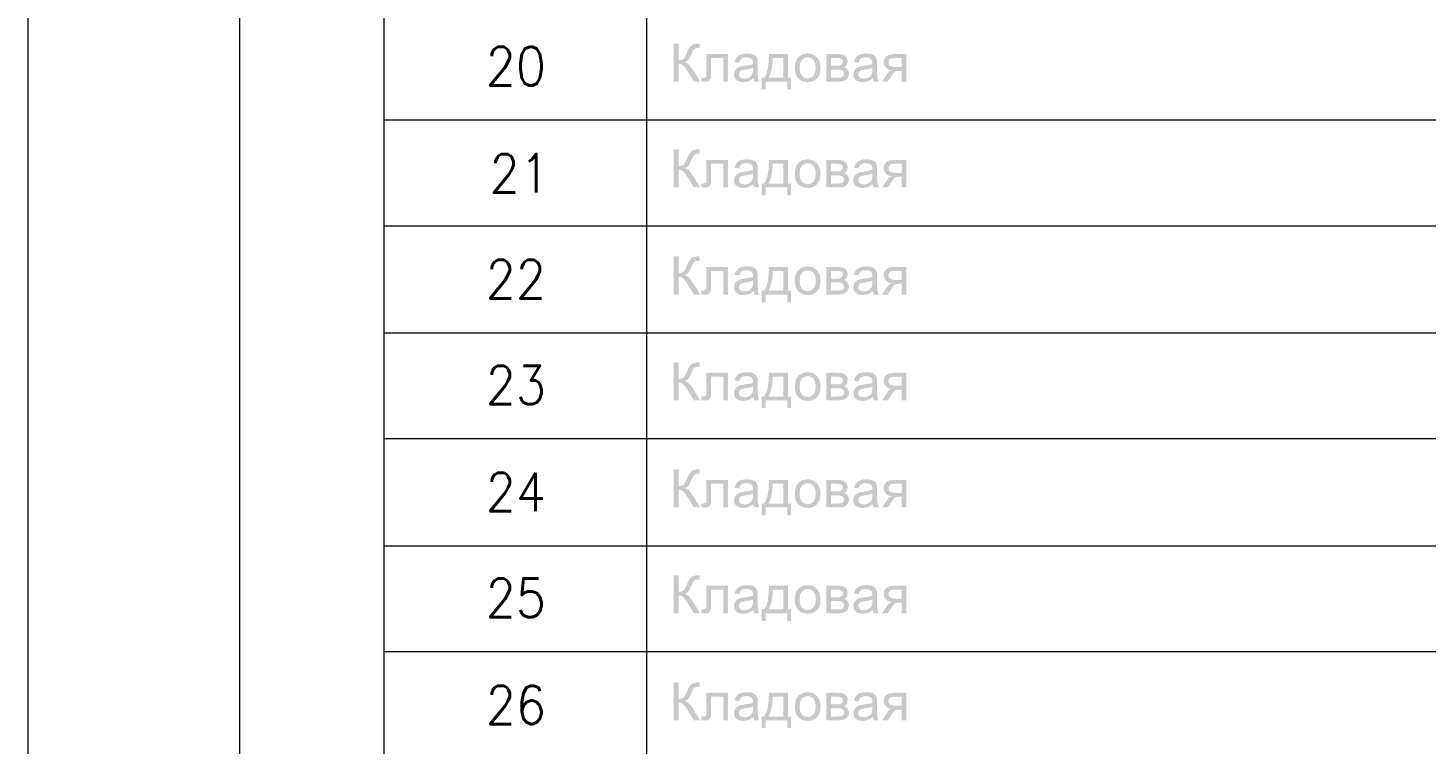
# Model space of a CAD drawing. Header units: millimetres. Extents: x 0 to 420, y 0 to 297.
# Drawn here: x 0.21 to 46.62, y 134.21 to 157.99 of the extents above; entities that cross this region are included whole.
import ezdxf

# ---------------------------------------------------------------- set-up
doc = ezdxf.new("R2010")
doc.units = ezdxf.units.MM
doc.styles.get("Standard").update_dxf_attribs({"font": 'STANDARD'})

msp = doc.modelspace()

# ---------------------------------------------------------------- hatches: boundary and pattern name
for points in [[(21.644241, 157.472834), (21.811259, 157.472834), (21.811259, 156.919965), (21.908687, 156.930851), (21.972214, 156.964062), (22.025131, 157.039303), (22.091277, 157.177382), (22.138819, 157.283216), (22.177266, 157.352669), (22.27428, 157.438658), (22.413186, 157.473385), (22.486636, 157.472971), (22.51461, 157.471731), (22.51461, 157.327313), (22.480986, 157.327864), (22.447362, 157.328966), (22.377564, 157.319113), (22.328851, 157.28983), (22.286338, 157.229059), (22.238451, 157.124466), (22.179265, 156.993828), (22.130413, 156.922721), (22.025682, 156.856024), (22.14695, 156.782781), (22.266563, 156.630577), (22.526737, 156.209999), (22.31948, 156.209999), (22.108364, 156.552855), (22.028094, 156.672745), (21.962292, 156.747985), (21.895251, 156.787673), (21.811259, 156.800902), (21.811259, 156.209999), (21.644241, 156.209999)], [(22.734991, 157.124466), (23.455429, 157.124466), (23.455429, 156.209999), (23.301089, 156.209999), (23.301089, 156.996584), (22.890433, 156.996584), (22.890433, 156.540729), (22.887677, 156.408437), (22.87996, 156.330716), (22.822634, 156.24197), (22.765996, 156.213444), (22.688688, 156.203936), (22.564114, 156.211102), (22.564114, 156.340086), (22.631913, 156.340086), (22.700264, 156.350008), (22.727825, 156.381427), (22.733061, 156.427316), (22.734991, 156.521987)], [(21.644241, 153.959167), (21.811259, 153.959167), (21.811259, 153.406298), (21.908687, 153.417185), (21.972214, 153.450395), (22.025131, 153.525636), (22.091277, 153.663716), (22.138819, 153.769549), (22.177266, 153.839002), (22.27428, 153.924992), (22.413186, 153.959718), (22.486636, 153.959305), (22.51461, 153.958064), (22.51461, 153.813646), (22.480986, 153.814197), (22.447362, 153.8153), (22.377564, 153.805447), (22.328851, 153.776163), (22.286338, 153.715392), (22.238451, 153.610799), (22.179265, 153.480161), (22.130413, 153.409054), (22.025682, 153.342357), (22.14695, 153.269114), (22.266563, 153.11691), (22.526737, 152.696333), (22.31948, 152.696333), (22.108364, 153.039189), (22.028094, 153.159078), (21.962292, 153.234319), (21.895251, 153.274006), (21.811259, 153.287236), (21.811259, 152.696333), (21.644241, 152.696333)], [(22.734991, 153.610799), (23.455429, 153.610799), (23.455429, 152.696333), (23.301089, 152.696333), (23.301089, 153.482917), (22.890433, 153.482917), (22.890433, 153.027062), (22.887677, 152.89477), (22.87996, 152.817049), (22.822634, 152.728303), (22.765996, 152.699778), (22.688688, 152.690269), (22.564114, 152.697435), (22.564114, 152.82642), (22.631913, 152.82642), (22.700264, 152.836341), (22.727825, 152.867761), (22.733061, 152.913649), (22.734991, 153.008321)], [(21.644241, 150.403167), (21.811259, 150.403167), (21.811259, 149.850298), (21.908687, 149.861185), (21.972214, 149.894395), (22.025131, 149.969636), (22.091277, 150.107716), (22.138819, 150.213549), (22.177266, 150.283002), (22.27428, 150.368992), (22.413186, 150.403718), (22.486636, 150.403305), (22.51461, 150.402065), (22.51461, 150.257646), (22.480986, 150.258197), (22.447362, 150.2593), (22.377564, 150.249447), (22.328851, 150.220163), (22.286338, 150.159392), (22.238451, 150.054799), (22.179265, 149.924161), (22.130413, 149.853054), (22.025682, 149.786357), (22.14695, 149.713114), (22.266563, 149.56091), (22.526737, 149.140333), (22.31948, 149.140333), (22.108364, 149.483189), (22.028094, 149.603078), (21.962292, 149.678319), (21.895251, 149.718006), (21.811259, 149.731236), (21.811259, 149.140333), (21.644241, 149.140333)], [(22.734991, 150.054799), (23.455429, 150.054799), (23.455429, 149.140333), (23.301089, 149.140333), (23.301089, 149.926917), (22.890433, 149.926917), (22.890433, 149.471062), (22.887677, 149.33877), (22.87996, 149.261049), (22.822634, 149.172303), (22.765996, 149.143778), (22.688688, 149.134269), (22.564114, 149.141435), (22.564114, 149.27042), (22.631913, 149.27042), (22.700264, 149.280341), (22.727825, 149.311761), (22.733061, 149.357649), (22.734991, 149.452321)], [(21.644241, 146.8895), (21.811259, 146.8895), (21.811259, 146.336631), (21.908687, 146.347518), (21.972214, 146.380729), (22.025131, 146.455969), (22.091277, 146.594049), (22.138819, 146.699882), (22.177266, 146.769335), (22.27428, 146.855325), (22.413186, 146.890052), (22.486636, 146.889638), (22.51461, 146.888398), (22.51461, 146.743979), (22.480986, 146.744531), (22.447362, 146.745633), (22.377564, 146.73578), (22.328851, 146.706497), (22.286338, 146.645725), (22.238451, 146.541132), (22.179265, 146.410494), (22.130413, 146.339387), (22.025682, 146.27269), (22.14695, 146.199448), (22.266563, 146.047243), (22.526737, 145.626666), (22.31948, 145.626666), (22.108364, 145.969522), (22.028094, 146.089411), (21.962292, 146.164652), (21.895251, 146.20434), (21.811259, 146.217569), (21.811259, 145.626666), (21.644241, 145.626666)], [(22.734991, 146.541132), (23.455429, 146.541132), (23.455429, 145.626666), (23.301089, 145.626666), (23.301089, 146.41325), (22.890433, 146.41325), (22.890433, 145.957395), (22.887677, 145.825104), (22.87996, 145.747382), (22.822634, 145.658637), (22.765996, 145.630111), (22.688688, 145.620603), (22.564114, 145.627769), (22.564114, 145.756753), (22.631913, 145.756753), (22.700264, 145.766675), (22.727825, 145.798094), (22.733061, 145.843983), (22.734991, 145.938654)], [(21.644241, 143.3335), (21.811259, 143.3335), (21.811259, 142.780631), (21.908687, 142.791518), (21.972214, 142.824729), (22.025131, 142.899969), (22.091277, 143.038049), (22.138819, 143.143882), (22.177266, 143.213335), (22.27428, 143.299325), (22.413186, 143.334052), (22.486636, 143.333638), (22.51461, 143.332398), (22.51461, 143.187979), (22.480986, 143.188531), (22.447362, 143.189633), (22.377564, 143.17978), (22.328851, 143.150497), (22.286338, 143.089725), (22.238451, 142.985132), (22.179265, 142.854494), (22.130413, 142.783387), (22.025682, 142.71669), (22.14695, 142.643448), (22.266563, 142.491243), (22.526737, 142.070666), (22.31948, 142.070666), (22.108364, 142.413522), (22.028094, 142.533411), (21.962292, 142.608652), (21.895251, 142.64834), (21.811259, 142.661569), (21.811259, 142.070666), (21.644241, 142.070666)], [(22.734991, 142.985132), (23.455429, 142.985132), (23.455429, 142.070666), (23.301089, 142.070666), (23.301089, 142.85725), (22.890433, 142.85725), (22.890433, 142.401395), (22.887677, 142.269104), (22.87996, 142.191382), (22.822634, 142.102637), (22.765996, 142.074111), (22.688688, 142.064603), (22.564114, 142.071769), (22.564114, 142.200753), (22.631913, 142.200753), (22.700264, 142.210675), (22.727825, 142.242094), (22.733061, 142.287983), (22.734991, 142.382654)], [(21.644241, 139.819834), (21.811259, 139.819834), (21.811259, 139.266965), (21.908687, 139.277851), (21.972214, 139.311062), (22.025131, 139.386303), (22.091277, 139.524382), (22.138819, 139.630216), (22.177266, 139.699669), (22.27428, 139.785658), (22.413186, 139.820385), (22.486636, 139.819971), (22.51461, 139.818731), (22.51461, 139.674313), (22.480986, 139.674864), (22.447362, 139.675966), (22.377564, 139.666113), (22.328851, 139.63683), (22.286338, 139.576059), (22.238451, 139.471466), (22.179265, 139.340828), (22.130413, 139.269721), (22.025682, 139.203024), (22.14695, 139.129781), (22.266563, 138.977577), (22.526737, 138.556999), (22.31948, 138.556999), (22.108364, 138.899855), (22.028094, 139.019745), (21.962292, 139.094986), (21.895251, 139.134673), (21.811259, 139.147902), (21.811259, 138.556999), (21.644241, 138.556999)], [(22.734991, 139.471466), (23.455429, 139.471466), (23.455429, 138.556999), (23.301089, 138.556999), (23.301089, 139.343584), (22.890433, 139.343584), (22.890433, 138.887729), (22.887677, 138.755437), (22.87996, 138.677716), (22.822634, 138.58897), (22.765996, 138.560445), (22.688688, 138.550936), (22.564114, 138.558102), (22.564114, 138.687086), (22.631913, 138.687086), (22.700264, 138.697008), (22.727825, 138.728427), (22.733061, 138.774316), (22.734991, 138.868987)], [(21.644241, 136.263834), (21.811259, 136.263834), (21.811259, 135.710965), (21.908687, 135.721851), (21.972214, 135.755062), (22.025131, 135.830303), (22.091277, 135.968382), (22.138819, 136.074216), (22.177266, 136.143669), (22.27428, 136.229658), (22.413186, 136.264385), (22.486636, 136.263971), (22.51461, 136.262731), (22.51461, 136.118313), (22.480986, 136.118864), (22.447362, 136.119966), (22.377564, 136.110114), (22.328851, 136.08083), (22.286338, 136.020059), (22.238451, 135.915466), (22.179265, 135.784828), (22.130413, 135.713721), (22.025682, 135.647024), (22.14695, 135.573781), (22.266563, 135.421577), (22.526737, 135.000999), (22.31948, 135.000999), (22.108364, 135.343855), (22.028094, 135.463745), (21.962292, 135.538986), (21.895251, 135.578673), (21.811259, 135.591902), (21.811259, 135.000999), (21.644241, 135.000999)], [(22.734991, 135.915466), (23.455429, 135.915466), (23.455429, 135.000999), (23.301089, 135.000999), (23.301089, 135.787584), (22.890433, 135.787584), (22.890433, 135.331729), (22.887677, 135.199437), (22.87996, 135.121716), (22.822634, 135.03297), (22.765996, 135.004445), (22.688688, 134.994936), (22.564114, 135.002102), (22.564114, 135.131086), (22.631913, 135.131086), (22.700264, 135.141008), (22.727825, 135.172427), (22.733061, 135.218316), (22.734991, 135.312987)]]:
    msp.add_hatch(color=251).paths.add_polyline_path(points, flags=0)
h = msp.add_hatch(color=251)
h.paths.add_polyline_path([(24.294273, 156.322999), (24.209661, 156.260229), (24.128357, 156.21937), (23.95748, 156.189053), (23.82388, 156.207381), (23.725419, 156.262916), (23.664923, 156.346839), (23.644941, 156.451432), (23.675258, 156.573801), (23.755184, 156.663098), (23.867081, 156.71381), (23.924201, 156.725386), (24.004885, 156.736961), (24.167356, 156.761421), (24.281044, 156.790429), (24.282146, 156.831219), (24.271053, 156.911559), (24.238049, 156.964613), (24.164117, 157.003818), (24.06166, 157.016979), (23.966162, 157.007194), (23.899603, 156.978393), (23.854472, 156.925477), (23.822984, 156.842795), (23.6714, 156.863741), (23.698685, 156.951797), (23.739199, 157.020837), (23.797008, 157.073685), (23.8759, 157.11289), (23.972639, 157.137212), (24.08426, 157.145412), (24.190093, 157.138453), (24.274429, 157.117851), (24.337681, 157.086432), (24.381916, 157.048398), (24.430423, 156.943116), (24.436142, 156.887374), (24.43814, 156.7998), (24.43814, 156.593094), (24.43876, 156.494797), (24.440621, 156.416498), (24.443721, 156.358147), (24.448062, 156.319691), (24.487198, 156.209999), (24.325141, 156.209999)], flags=0)
h.paths.add_polyline_path([(24.281044, 156.669162), (24.175624, 156.637053), (24.028036, 156.610733), (23.946456, 156.59585), (23.892988, 156.579314), (23.831803, 156.529153), (23.810306, 156.45529), (23.82195, 156.398584), (23.857159, 156.352213), (23.914623, 156.321207), (23.994412, 156.310872), (24.079023, 156.320518), (24.153713, 156.350008), (24.214071, 156.396241), (24.256239, 156.456944), (24.274843, 156.522263), (24.281044, 156.612387)], flags=0)
h = msp.add_hatch(color=251)
h.paths.add_polyline_path([(24.809445, 157.124466), (25.44665, 157.124466), (25.44665, 156.33733), (25.545869, 156.33733), (25.545869, 155.950928), (25.418538, 155.950928), (25.418538, 156.209999), (24.698099, 156.209999), (24.698099, 155.950928), (24.570769, 155.950928), (24.570769, 156.33733), (24.652349, 156.33733), (24.723559, 156.469622), (24.773478, 156.644908), (24.802107, 156.863189)], flags=0)
h.paths.add_polyline_path([(24.938429, 156.996584), (24.923331, 156.788233), (24.895366, 156.608873), (24.854481, 156.458554), (24.800625, 156.33733), (25.29231, 156.33733), (25.29231, 156.996584)], flags=0)
h = msp.add_hatch(color=251)
h.paths.add_polyline_path([(25.66703, 156.667508), (25.675832, 156.786252), (25.702308, 156.888614), (25.74656, 156.974544), (25.808693, 157.043988), (25.939262, 157.119918), (26.095876, 157.145412), (26.267373, 157.114406), (26.404556, 157.021388), (26.494129, 156.874145), (26.52417, 156.680186), (26.510941, 156.522263), (26.471253, 156.402374), (26.406072, 156.312663), (26.316913, 156.245277), (26.211149, 156.203109), (26.095876, 156.189053), (25.922312, 156.219715), (25.785542, 156.311974), (25.733538, 156.380394), (25.69652, 156.462456), (25.674386, 156.558161)], flags=0)
h.paths.add_polyline_path([(25.826331, 156.667508), (25.845417, 156.51365), (25.90295, 156.404027), (25.989284, 156.33857), (26.095876, 156.316935), (26.201778, 156.338846), (26.28825, 156.404578), (26.345576, 156.515373), (26.364869, 156.672469), (26.345507, 156.821366), (26.287699, 156.929335), (26.200882, 156.995068), (26.095876, 157.016979), (25.989284, 156.995137), (25.90295, 156.929887), (25.845417, 156.820608)], flags=0)
h = msp.add_hatch(color=251)
h.paths.add_polyline_path([(26.715779, 157.124466), (27.072966, 157.124466), (27.18755, 157.118816), (27.268648, 157.102417), (27.328317, 157.07148), (27.378891, 157.021939), (27.413617, 156.957516), (27.425193, 156.881931), (27.398183, 156.767278), (27.316603, 156.686249), (27.375446, 156.655312), (27.423539, 156.605772), (27.455785, 156.541142), (27.466534, 156.465763), (27.438766, 156.352351), (27.373378, 156.272838), (27.26975, 156.225709), (27.128088, 156.209999), (26.715779, 156.209999)], flags=0)
h.paths.add_polyline_path([(26.87067, 156.739717), (27.036035, 156.739717), (27.11913, 156.742198), (27.171634, 156.749639), (27.238331, 156.791531), (27.267545, 156.867048), (27.254729, 156.928233), (27.216282, 156.96792), (27.146829, 156.98928), (27.040996, 156.996584), (26.87067, 156.996584)], flags=0)
h.paths.add_polyline_path([(26.87067, 156.33733), (27.07462, 156.33733), (27.185483, 156.34484), (27.255418, 156.367647), (27.292694, 156.409402), (27.307233, 156.47348), (27.278569, 156.55506), (27.204707, 156.602465), (27.145038, 156.609906), (27.058083, 156.612387), (26.87067, 156.612387)], flags=0)
h = msp.add_hatch(color=251)
h.paths.add_polyline_path([(28.256907, 156.322999), (28.172295, 156.260229), (28.090991, 156.21937), (27.920114, 156.189053), (27.786513, 156.207381), (27.688053, 156.262916), (27.627557, 156.346839), (27.607575, 156.451432), (27.637892, 156.573801), (27.717818, 156.663098), (27.829715, 156.71381), (27.886835, 156.725386), (27.967519, 156.736961), (28.129989, 156.761421), (28.243678, 156.790429), (28.24478, 156.831219), (28.233687, 156.911559), (28.200683, 156.964613), (28.126751, 157.003818), (28.024294, 157.016979), (27.928796, 157.007194), (27.862237, 156.978393), (27.817106, 156.925477), (27.785618, 156.842795), (27.634034, 156.863741), (27.661319, 156.951797), (27.701833, 157.020837), (27.759642, 157.073685), (27.838534, 157.11289), (27.935273, 157.137212), (28.046894, 157.145412), (28.152727, 157.138453), (28.237063, 157.117851), (28.300315, 157.086432), (28.34455, 157.048398), (28.393057, 156.943116), (28.398776, 156.887374), (28.400774, 156.7998), (28.400774, 156.593094), (28.401394, 156.494797), (28.403254, 156.416498), (28.406355, 156.358147), (28.410696, 156.319691), (28.449832, 156.209999), (28.287775, 156.209999)], flags=0)
h.paths.add_polyline_path([(28.243678, 156.669162), (28.138258, 156.637053), (27.99067, 156.610733), (27.90909, 156.59585), (27.855622, 156.579314), (27.794437, 156.529153), (27.77294, 156.45529), (27.784584, 156.398584), (27.819793, 156.352213), (27.877257, 156.321207), (27.957046, 156.310872), (28.041657, 156.320518), (28.116347, 156.350008), (28.176705, 156.396241), (28.218873, 156.456944), (28.237476, 156.522263), (28.243678, 156.612387)], flags=0)
h = msp.add_hatch(color=251)
h.paths.add_polyline_path([(29.369596, 157.124466), (29.369596, 156.209999), (29.215807, 156.209999), (29.215807, 156.566636), (29.125959, 156.566636), (29.054508, 156.561261), (29.00414, 156.545138), (28.9546, 156.500765), (28.887283, 156.410091), (28.752235, 156.209999), (28.559861, 156.209999), (28.72743, 156.456393), (28.803498, 156.544449), (28.879566, 156.583723), (28.764224, 156.616521), (28.682782, 156.679084), (28.634688, 156.762593), (28.618841, 156.857677), (28.639649, 156.965302), (28.702626, 157.050603), (28.805152, 157.105931), (28.945712, 157.124466)], flags=0)
h.paths.add_polyline_path([(29.215807, 156.996584), (28.995321, 156.996584), (28.880944, 156.985559), (28.816176, 156.953038), (28.78641, 156.906391), (28.776489, 156.852716), (28.791096, 156.781196), (28.835469, 156.732), (28.91698, 156.703475), (29.044379, 156.693966), (29.215807, 156.693966)], flags=0)
h = msp.add_hatch(color=251)
h.paths.add_polyline_path([(24.294273, 152.809332), (24.209661, 152.746562), (24.128357, 152.705703), (23.95748, 152.675387), (23.82388, 152.693714), (23.725419, 152.749249), (23.664923, 152.833172), (23.644941, 152.937765), (23.675258, 153.060135), (23.755184, 153.149432), (23.867081, 153.200143), (23.924201, 153.211719), (24.004885, 153.223295), (24.167356, 153.247755), (24.281044, 153.276762), (24.282146, 153.317552), (24.271053, 153.397892), (24.238049, 153.450946), (24.164117, 153.490152), (24.06166, 153.503312), (23.966162, 153.493528), (23.899603, 153.464727), (23.854472, 153.41181), (23.822984, 153.329128), (23.6714, 153.350074), (23.698685, 153.438131), (23.739199, 153.50717), (23.797008, 153.560018), (23.8759, 153.599223), (23.972639, 153.623546), (24.08426, 153.631745), (24.190093, 153.624786), (24.274429, 153.604184), (24.337681, 153.572765), (24.381916, 153.534731), (24.430423, 153.429449), (24.436142, 153.373707), (24.43814, 153.286133), (24.43814, 153.079427), (24.43876, 152.98113), (24.440621, 152.902832), (24.443721, 152.84448), (24.448062, 152.806025), (24.487198, 152.696333), (24.325141, 152.696333)], flags=0)
h.paths.add_polyline_path([(24.281044, 153.155495), (24.175624, 153.123387), (24.028036, 153.097066), (23.946456, 153.082183), (23.892988, 153.065647), (23.831803, 153.015486), (23.810306, 152.941624), (23.82195, 152.884917), (23.857159, 152.838546), (23.914623, 152.80754), (23.994412, 152.797205), (24.079023, 152.806851), (24.153713, 152.836341), (24.214071, 152.882575), (24.256239, 152.943277), (24.274843, 153.008596), (24.281044, 153.09872)], flags=0)
h = msp.add_hatch(color=251)
h.paths.add_polyline_path([(25.66703, 153.153841), (25.675832, 153.272585), (25.702308, 153.374948), (25.74656, 153.460877), (25.808693, 153.530321), (25.939262, 153.606251), (26.095876, 153.631745), (26.267373, 153.600739), (26.404556, 153.507722), (26.494129, 153.360478), (26.52417, 153.166519), (26.510941, 153.008596), (26.471253, 152.888707), (26.406072, 152.798997), (26.316913, 152.731611), (26.211149, 152.689443), (26.095876, 152.675387), (25.922312, 152.706048), (25.785542, 152.798308), (25.733538, 152.866727), (25.69652, 152.948789), (25.674386, 153.044494)], flags=0)
h.paths.add_polyline_path([(25.826331, 153.153841), (25.845417, 152.999983), (25.90295, 152.890361), (25.989284, 152.824904), (26.095876, 152.803268), (26.201778, 152.825179), (26.28825, 152.890912), (26.345576, 153.001706), (26.364869, 153.158802), (26.345507, 153.307699), (26.287699, 153.415669), (26.200882, 153.481401), (26.095876, 153.503312), (25.989284, 153.48147), (25.90295, 153.41622), (25.845417, 153.306941)], flags=0)
h = msp.add_hatch(color=251)
h.paths.add_polyline_path([(28.256907, 152.809332), (28.172295, 152.746562), (28.090991, 152.705703), (27.920114, 152.675387), (27.786513, 152.693714), (27.688053, 152.749249), (27.627557, 152.833172), (27.607575, 152.937765), (27.637892, 153.060135), (27.717818, 153.149432), (27.829715, 153.200143), (27.886835, 153.211719), (27.967519, 153.223295), (28.129989, 153.247755), (28.243678, 153.276762), (28.24478, 153.317552), (28.233687, 153.397892), (28.200683, 153.450946), (28.126751, 153.490152), (28.024294, 153.503312), (27.928796, 153.493528), (27.862237, 153.464727), (27.817106, 153.41181), (27.785618, 153.329128), (27.634034, 153.350074), (27.661319, 153.438131), (27.701833, 153.50717), (27.759642, 153.560018), (27.838534, 153.599223), (27.935273, 153.623546), (28.046894, 153.631745), (28.152727, 153.624786), (28.237063, 153.604184), (28.300315, 153.572765), (28.34455, 153.534731), (28.393057, 153.429449), (28.398776, 153.373707), (28.400774, 153.286133), (28.400774, 153.079427), (28.401394, 152.98113), (28.403254, 152.902832), (28.406355, 152.84448), (28.410696, 152.806025), (28.449832, 152.696333), (28.287775, 152.696333)], flags=0)
h.paths.add_polyline_path([(28.243678, 153.155495), (28.138258, 153.123387), (27.99067, 153.097066), (27.90909, 153.082183), (27.855622, 153.065647), (27.794437, 153.015486), (27.77294, 152.941624), (27.784584, 152.884917), (27.819793, 152.838546), (27.877257, 152.80754), (27.957046, 152.797205), (28.041657, 152.806851), (28.116347, 152.836341), (28.176705, 152.882575), (28.218873, 152.943277), (28.237476, 153.008596), (28.243678, 153.09872)], flags=0)
h = msp.add_hatch(color=251)
h.paths.add_polyline_path([(24.809445, 153.610799), (25.44665, 153.610799), (25.44665, 152.823663), (25.545869, 152.823663), (25.545869, 152.437262), (25.418538, 152.437262), (25.418538, 152.696333), (24.698099, 152.696333), (24.698099, 152.437262), (24.570769, 152.437262), (24.570769, 152.823663), (24.652349, 152.823663), (24.723559, 152.955955), (24.773478, 153.131242), (24.802107, 153.349523)], flags=0)
h.paths.add_polyline_path([(24.938429, 153.482917), (24.923331, 153.274566), (24.895366, 153.095206), (24.854481, 152.944888), (24.800625, 152.823663), (25.29231, 152.823663), (25.29231, 153.482917)], flags=0)
h = msp.add_hatch(color=251)
h.paths.add_polyline_path([(26.715779, 153.610799), (27.072966, 153.610799), (27.18755, 153.605149), (27.268648, 153.58875), (27.328317, 153.557813), (27.378891, 153.508273), (27.413617, 153.44385), (27.425193, 153.368264), (27.398183, 153.253611), (27.316603, 153.172583), (27.375446, 153.141646), (27.423539, 153.092105), (27.455785, 153.027475), (27.466534, 152.952097), (27.438766, 152.838684), (27.373378, 152.759171), (27.26975, 152.712042), (27.128088, 152.696333), (26.715779, 152.696333)], flags=0)
h.paths.add_polyline_path([(26.87067, 153.226051), (27.036035, 153.226051), (27.11913, 153.228531), (27.171634, 153.235972), (27.238331, 153.277865), (27.267545, 153.353381), (27.254729, 153.414566), (27.216282, 153.454254), (27.146829, 153.475613), (27.040996, 153.482917), (26.87067, 153.482917)], flags=0)
h.paths.add_polyline_path([(26.87067, 152.823663), (27.07462, 152.823663), (27.185483, 152.831174), (27.255418, 152.85398), (27.292694, 152.895735), (27.307233, 152.959814), (27.278569, 153.041393), (27.204707, 153.088798), (27.145038, 153.096239), (27.058083, 153.09872), (26.87067, 153.09872)], flags=0)
h = msp.add_hatch(color=251)
h.paths.add_polyline_path([(29.369596, 153.610799), (29.369596, 152.696333), (29.215807, 152.696333), (29.215807, 153.052969), (29.125959, 153.052969), (29.054508, 153.047595), (29.00414, 153.031472), (28.9546, 152.987099), (28.887283, 152.896424), (28.752235, 152.696333), (28.559861, 152.696333), (28.72743, 152.942726), (28.803498, 153.030783), (28.879566, 153.070057), (28.764224, 153.102854), (28.682782, 153.165417), (28.634688, 153.248926), (28.618841, 153.344011), (28.639649, 153.451635), (28.702626, 153.536936), (28.805152, 153.592264), (28.945712, 153.610799)], flags=0)
h.paths.add_polyline_path([(29.215807, 153.482917), (28.995321, 153.482917), (28.880944, 153.471893), (28.816176, 153.439371), (28.78641, 153.392724), (28.776489, 153.33905), (28.791096, 153.26753), (28.835469, 153.218334), (28.91698, 153.189808), (29.044379, 153.1803), (29.215807, 153.1803)], flags=0)
h = msp.add_hatch(color=251)
h.paths.add_polyline_path([(24.294273, 149.253332), (24.209661, 149.190562), (24.128357, 149.149703), (23.95748, 149.119387), (23.82388, 149.137714), (23.725419, 149.193249), (23.664923, 149.277172), (23.644941, 149.381765), (23.675258, 149.504135), (23.755184, 149.593432), (23.867081, 149.644144), (23.924201, 149.655719), (24.004885, 149.667295), (24.167356, 149.691755), (24.281044, 149.720762), (24.282146, 149.761552), (24.271053, 149.841892), (24.238049, 149.894946), (24.164117, 149.934152), (24.06166, 149.947312), (23.966162, 149.937528), (23.899603, 149.908727), (23.854472, 149.85581), (23.822984, 149.773128), (23.6714, 149.794074), (23.698685, 149.882131), (23.739199, 149.95117), (23.797008, 150.004018), (23.8759, 150.043223), (23.972639, 150.067546), (24.08426, 150.075745), (24.190093, 150.068786), (24.274429, 150.048184), (24.337681, 150.016765), (24.381916, 149.978731), (24.430423, 149.873449), (24.436142, 149.817707), (24.43814, 149.730133), (24.43814, 149.523427), (24.43876, 149.42513), (24.440621, 149.346832), (24.443721, 149.28848), (24.448062, 149.250025), (24.487198, 149.140333), (24.325141, 149.140333)], flags=0)
h.paths.add_polyline_path([(24.281044, 149.599495), (24.175624, 149.567387), (24.028036, 149.541066), (23.946456, 149.526183), (23.892988, 149.509647), (23.831803, 149.459486), (23.810306, 149.385624), (23.82195, 149.328917), (23.857159, 149.282546), (23.914623, 149.25154), (23.994412, 149.241205), (24.079023, 149.250851), (24.153713, 149.280341), (24.214071, 149.326575), (24.256239, 149.387277), (24.274843, 149.452596), (24.281044, 149.54272)], flags=0)
h = msp.add_hatch(color=251)
h.paths.add_polyline_path([(24.809445, 150.054799), (25.44665, 150.054799), (25.44665, 149.267663), (25.545869, 149.267663), (25.545869, 148.881262), (25.418538, 148.881262), (25.418538, 149.140333), (24.698099, 149.140333), (24.698099, 148.881262), (24.570769, 148.881262), (24.570769, 149.267663), (24.652349, 149.267663), (24.723559, 149.399955), (24.773478, 149.575242), (24.802107, 149.793523)], flags=0)
h.paths.add_polyline_path([(24.938429, 149.926917), (24.923331, 149.718566), (24.895366, 149.539206), (24.854481, 149.388888), (24.800625, 149.267663), (25.29231, 149.267663), (25.29231, 149.926917)], flags=0)
h = msp.add_hatch(color=251)
h.paths.add_polyline_path([(25.66703, 149.597841), (25.675832, 149.716585), (25.702308, 149.818948), (25.74656, 149.904877), (25.808693, 149.974321), (25.939262, 150.050251), (26.095876, 150.075745), (26.267373, 150.044739), (26.404556, 149.951722), (26.494129, 149.804478), (26.52417, 149.610519), (26.510941, 149.452596), (26.471253, 149.332707), (26.406072, 149.242997), (26.316913, 149.175611), (26.211149, 149.133443), (26.095876, 149.119387), (25.922312, 149.150048), (25.785542, 149.242308), (25.733538, 149.310727), (25.69652, 149.392789), (25.674386, 149.488494)], flags=0)
h.paths.add_polyline_path([(25.826331, 149.597841), (25.845417, 149.443983), (25.90295, 149.334361), (25.989284, 149.268904), (26.095876, 149.247269), (26.201778, 149.269179), (26.28825, 149.334912), (26.345576, 149.445706), (26.364869, 149.602802), (26.345507, 149.751699), (26.287699, 149.859669), (26.200882, 149.925401), (26.095876, 149.947312), (25.989284, 149.92547), (25.90295, 149.86022), (25.845417, 149.750941)], flags=0)
h = msp.add_hatch(color=251)
h.paths.add_polyline_path([(26.715779, 150.054799), (27.072966, 150.054799), (27.18755, 150.049149), (27.268648, 150.03275), (27.328317, 150.001813), (27.378891, 149.952273), (27.413617, 149.88785), (27.425193, 149.812264), (27.398183, 149.697611), (27.316603, 149.616583), (27.375446, 149.585646), (27.423539, 149.536105), (27.455785, 149.471475), (27.466534, 149.396097), (27.438766, 149.282684), (27.373378, 149.203171), (27.26975, 149.156042), (27.128088, 149.140333), (26.715779, 149.140333)], flags=0)
h.paths.add_polyline_path([(26.87067, 149.670051), (27.036035, 149.670051), (27.11913, 149.672531), (27.171634, 149.679972), (27.238331, 149.721865), (27.267545, 149.797381), (27.254729, 149.858566), (27.216282, 149.898254), (27.146829, 149.919613), (27.040996, 149.926917), (26.87067, 149.926917)], flags=0)
h.paths.add_polyline_path([(26.87067, 149.267663), (27.07462, 149.267663), (27.185483, 149.275174), (27.255418, 149.29798), (27.292694, 149.339735), (27.307233, 149.403814), (27.278569, 149.485394), (27.204707, 149.532798), (27.145038, 149.540239), (27.058083, 149.54272), (26.87067, 149.54272)], flags=0)
h = msp.add_hatch(color=251)
h.paths.add_polyline_path([(28.256907, 149.253332), (28.172295, 149.190562), (28.090991, 149.149703), (27.920114, 149.119387), (27.786513, 149.137714), (27.688053, 149.193249), (27.627557, 149.277172), (27.607575, 149.381765), (27.637892, 149.504135), (27.717818, 149.593432), (27.829715, 149.644144), (27.886835, 149.655719), (27.967519, 149.667295), (28.129989, 149.691755), (28.243678, 149.720762), (28.24478, 149.761552), (28.233687, 149.841892), (28.200683, 149.894946), (28.126751, 149.934152), (28.024294, 149.947312), (27.928796, 149.937528), (27.862237, 149.908727), (27.817106, 149.85581), (27.785618, 149.773128), (27.634034, 149.794074), (27.661319, 149.882131), (27.701833, 149.95117), (27.759642, 150.004018), (27.838534, 150.043223), (27.935273, 150.067546), (28.046894, 150.075745), (28.152727, 150.068786), (28.237063, 150.048184), (28.300315, 150.016765), (28.34455, 149.978731), (28.393057, 149.873449), (28.398776, 149.817707), (28.400774, 149.730133), (28.400774, 149.523427), (28.401394, 149.42513), (28.403254, 149.346832), (28.406355, 149.28848), (28.410696, 149.250025), (28.449832, 149.140333), (28.287775, 149.140333)], flags=0)
h.paths.add_polyline_path([(28.243678, 149.599495), (28.138258, 149.567387), (27.99067, 149.541066), (27.90909, 149.526183), (27.855622, 149.509647), (27.794437, 149.459486), (27.77294, 149.385624), (27.784584, 149.328917), (27.819793, 149.282546), (27.877257, 149.25154), (27.957046, 149.241205), (28.041657, 149.250851), (28.116347, 149.280341), (28.176705, 149.326575), (28.218873, 149.387277), (28.237476, 149.452596), (28.243678, 149.54272)], flags=0)
h = msp.add_hatch(color=251)
h.paths.add_polyline_path([(29.369596, 150.054799), (29.369596, 149.140333), (29.215807, 149.140333), (29.215807, 149.496969), (29.125959, 149.496969), (29.054508, 149.491595), (29.00414, 149.475472), (28.9546, 149.431099), (28.887283, 149.340424), (28.752235, 149.140333), (28.559861, 149.140333), (28.72743, 149.386726), (28.803498, 149.474783), (28.879566, 149.514057), (28.764224, 149.546854), (28.682782, 149.609417), (28.634688, 149.692926), (28.618841, 149.788011), (28.639649, 149.895635), (28.702626, 149.980936), (28.805152, 150.036264), (28.945712, 150.054799)], flags=0)
h.paths.add_polyline_path([(29.215807, 149.926917), (28.995321, 149.926917), (28.880944, 149.915893), (28.816176, 149.883371), (28.78641, 149.836724), (28.776489, 149.78305), (28.791096, 149.71153), (28.835469, 149.662334), (28.91698, 149.633808), (29.044379, 149.6243), (29.215807, 149.6243)], flags=0)
h = msp.add_hatch(color=251)
h.paths.add_polyline_path([(24.294273, 145.739665), (24.209661, 145.676896), (24.128357, 145.636037), (23.95748, 145.60572), (23.82388, 145.624048), (23.725419, 145.679583), (23.664923, 145.763505), (23.644941, 145.868098), (23.675258, 145.990468), (23.755184, 146.079765), (23.867081, 146.130477), (23.924201, 146.142052), (24.004885, 146.153628), (24.167356, 146.178088), (24.281044, 146.207096), (24.282146, 146.247886), (24.271053, 146.328225), (24.238049, 146.38128), (24.164117, 146.420485), (24.06166, 146.433645), (23.966162, 146.423861), (23.899603, 146.39506), (23.854472, 146.342144), (23.822984, 146.259461), (23.6714, 146.280407), (23.698685, 146.368464), (23.739199, 146.437504), (23.797008, 146.490352), (23.8759, 146.529557), (23.972639, 146.553879), (24.08426, 146.562078), (24.190093, 146.555119), (24.274429, 146.534518), (24.337681, 146.503098), (24.381916, 146.465065), (24.430423, 146.359782), (24.436142, 146.304041), (24.43814, 146.216466), (24.43814, 146.009761), (24.43876, 145.911464), (24.440621, 145.833165), (24.443721, 145.774814), (24.448062, 145.736358), (24.487198, 145.626666), (24.325141, 145.626666)], flags=0)
h.paths.add_polyline_path([(24.281044, 146.085828), (24.175624, 146.05372), (24.028036, 146.0274), (23.946456, 146.012517), (23.892988, 145.99598), (23.831803, 145.94582), (23.810306, 145.871957), (23.82195, 145.815251), (23.857159, 145.76888), (23.914623, 145.737874), (23.994412, 145.727538), (24.079023, 145.737185), (24.153713, 145.766675), (24.214071, 145.812908), (24.256239, 145.873611), (24.274843, 145.93893), (24.281044, 146.029053)], flags=0)
h = msp.add_hatch(color=251)
h.paths.add_polyline_path([(24.809445, 146.541132), (25.44665, 146.541132), (25.44665, 145.753997), (25.545869, 145.753997), (25.545869, 145.367595), (25.418538, 145.367595), (25.418538, 145.626666), (24.698099, 145.626666), (24.698099, 145.367595), (24.570769, 145.367595), (24.570769, 145.753997), (24.652349, 145.753997), (24.723559, 145.886288), (24.773478, 146.061575), (24.802107, 146.279856)], flags=0)
h.paths.add_polyline_path([(24.938429, 146.41325), (24.923331, 146.2049), (24.895366, 146.025539), (24.854481, 145.875221), (24.800625, 145.753997), (25.29231, 145.753997), (25.29231, 146.41325)], flags=0)
h = msp.add_hatch(color=251)
h.paths.add_polyline_path([(25.66703, 146.084175), (25.675832, 146.202919), (25.702308, 146.305281), (25.74656, 146.39121), (25.808693, 146.460655), (25.939262, 146.536585), (26.095876, 146.562078), (26.267373, 146.531073), (26.404556, 146.438055), (26.494129, 146.290812), (26.52417, 146.096853), (26.510941, 145.93893), (26.471253, 145.81904), (26.406072, 145.72933), (26.316913, 145.661944), (26.211149, 145.619776), (26.095876, 145.60572), (25.922312, 145.636381), (25.785542, 145.728641), (25.733538, 145.797061), (25.69652, 145.879123), (25.674386, 145.974827)], flags=0)
h.paths.add_polyline_path([(25.826331, 146.084175), (25.845417, 145.930317), (25.90295, 145.820694), (25.989284, 145.755237), (26.095876, 145.733602), (26.201778, 145.755513), (26.28825, 145.821245), (26.345576, 145.932039), (26.364869, 146.089136), (26.345507, 146.238033), (26.287699, 146.346002), (26.200882, 146.411734), (26.095876, 146.433645), (25.989284, 146.411803), (25.90295, 146.346553), (25.845417, 146.237275)], flags=0)
h = msp.add_hatch(color=251)
h.paths.add_polyline_path([(26.715779, 146.541132), (27.072966, 146.541132), (27.18755, 146.535482), (27.268648, 146.519084), (27.328317, 146.488147), (27.378891, 146.438606), (27.413617, 146.374183), (27.425193, 146.298598), (27.398183, 146.183945), (27.316603, 146.102916), (27.375446, 146.071979), (27.423539, 146.022439), (27.455785, 145.957809), (27.466534, 145.88243), (27.438766, 145.769017), (27.373378, 145.689505), (27.26975, 145.642376), (27.128088, 145.626666), (26.715779, 145.626666)], flags=0)
h.paths.add_polyline_path([(26.87067, 146.156384), (27.036035, 146.156384), (27.11913, 146.158864), (27.171634, 146.166306), (27.238331, 146.208198), (27.267545, 146.283715), (27.254729, 146.3449), (27.216282, 146.384587), (27.146829, 146.405947), (27.040996, 146.41325), (26.87067, 146.41325)], flags=0)
h.paths.add_polyline_path([(26.87067, 145.753997), (27.07462, 145.753997), (27.185483, 145.761507), (27.255418, 145.784314), (27.292694, 145.826068), (27.307233, 145.890147), (27.278569, 145.971727), (27.204707, 146.019131), (27.145038, 146.026573), (27.058083, 146.029053), (26.87067, 146.029053)], flags=0)
h = msp.add_hatch(color=251)
h.paths.add_polyline_path([(28.256907, 145.739665), (28.172295, 145.676896), (28.090991, 145.636037), (27.920114, 145.60572), (27.786513, 145.624048), (27.688053, 145.679583), (27.627557, 145.763505), (27.607575, 145.868098), (27.637892, 145.990468), (27.717818, 146.079765), (27.829715, 146.130477), (27.886835, 146.142052), (27.967519, 146.153628), (28.129989, 146.178088), (28.243678, 146.207096), (28.24478, 146.247886), (28.233687, 146.328225), (28.200683, 146.38128), (28.126751, 146.420485), (28.024294, 146.433645), (27.928796, 146.423861), (27.862237, 146.39506), (27.817106, 146.342144), (27.785618, 146.259461), (27.634034, 146.280407), (27.661319, 146.368464), (27.701833, 146.437504), (27.759642, 146.490352), (27.838534, 146.529557), (27.935273, 146.553879), (28.046894, 146.562078), (28.152727, 146.555119), (28.237063, 146.534518), (28.300315, 146.503098), (28.34455, 146.465065), (28.393057, 146.359782), (28.398776, 146.304041), (28.400774, 146.216466), (28.400774, 146.009761), (28.401394, 145.911464), (28.403254, 145.833165), (28.406355, 145.774814), (28.410696, 145.736358), (28.449832, 145.626666), (28.287775, 145.626666)], flags=0)
h.paths.add_polyline_path([(28.243678, 146.085828), (28.138258, 146.05372), (27.99067, 146.0274), (27.90909, 146.012517), (27.855622, 145.99598), (27.794437, 145.94582), (27.77294, 145.871957), (27.784584, 145.815251), (27.819793, 145.76888), (27.877257, 145.737874), (27.957046, 145.727538), (28.041657, 145.737185), (28.116347, 145.766675), (28.176705, 145.812908), (28.218873, 145.873611), (28.237476, 145.93893), (28.243678, 146.029053)], flags=0)
h = msp.add_hatch(color=251)
h.paths.add_polyline_path([(29.369596, 146.541132), (29.369596, 145.626666), (29.215807, 145.626666), (29.215807, 145.983302), (29.125959, 145.983302), (29.054508, 145.977928), (29.00414, 145.961805), (28.9546, 145.917432), (28.887283, 145.826757), (28.752235, 145.626666), (28.559861, 145.626666), (28.72743, 145.873059), (28.803498, 145.961116), (28.879566, 146.00039), (28.764224, 146.033187), (28.682782, 146.09575), (28.634688, 146.179259), (28.618841, 146.274344), (28.639649, 146.381969), (28.702626, 146.467269), (28.805152, 146.522598), (28.945712, 146.541132)], flags=0)
h.paths.add_polyline_path([(29.215807, 146.41325), (28.995321, 146.41325), (28.880944, 146.402226), (28.816176, 146.369704), (28.78641, 146.323058), (28.776489, 146.269383), (28.791096, 146.197863), (28.835469, 146.148667), (28.91698, 146.120142), (29.044379, 146.110633), (29.215807, 146.110633)], flags=0)
h = msp.add_hatch(color=251)
h.paths.add_polyline_path([(24.294273, 142.183665), (24.209661, 142.120896), (24.128357, 142.080037), (23.95748, 142.04972), (23.82388, 142.068048), (23.725419, 142.123583), (23.664923, 142.207505), (23.644941, 142.312098), (23.675258, 142.434468), (23.755184, 142.523765), (23.867081, 142.574477), (23.924201, 142.586052), (24.004885, 142.597628), (24.167356, 142.622088), (24.281044, 142.651096), (24.282146, 142.691886), (24.271053, 142.772225), (24.238049, 142.82528), (24.164117, 142.864485), (24.06166, 142.877645), (23.966162, 142.867861), (23.899603, 142.83906), (23.854472, 142.786144), (23.822984, 142.703461), (23.6714, 142.724407), (23.698685, 142.812464), (23.739199, 142.881504), (23.797008, 142.934352), (23.8759, 142.973557), (23.972639, 142.997879), (24.08426, 143.006078), (24.190093, 142.999119), (24.274429, 142.978518), (24.337681, 142.947098), (24.381916, 142.909065), (24.430423, 142.803782), (24.436142, 142.748041), (24.43814, 142.660466), (24.43814, 142.453761), (24.43876, 142.355464), (24.440621, 142.277165), (24.443721, 142.218814), (24.448062, 142.180358), (24.487198, 142.070666), (24.325141, 142.070666)], flags=0)
h.paths.add_polyline_path([(24.281044, 142.529828), (24.175624, 142.49772), (24.028036, 142.4714), (23.946456, 142.456517), (23.892988, 142.43998), (23.831803, 142.38982), (23.810306, 142.315957), (23.82195, 142.259251), (23.857159, 142.21288), (23.914623, 142.181874), (23.994412, 142.171538), (24.079023, 142.181185), (24.153713, 142.210675), (24.214071, 142.256908), (24.256239, 142.317611), (24.274843, 142.38293), (24.281044, 142.473053)], flags=0)
h = msp.add_hatch(color=251)
h.paths.add_polyline_path([(24.809445, 142.985132), (25.44665, 142.985132), (25.44665, 142.197997), (25.545869, 142.197997), (25.545869, 141.811595), (25.418538, 141.811595), (25.418538, 142.070666), (24.698099, 142.070666), (24.698099, 141.811595), (24.570769, 141.811595), (24.570769, 142.197997), (24.652349, 142.197997), (24.723559, 142.330288), (24.773478, 142.505575), (24.802107, 142.723856)], flags=0)
h.paths.add_polyline_path([(24.938429, 142.85725), (24.923331, 142.6489), (24.895366, 142.469539), (24.854481, 142.319221), (24.800625, 142.197997), (25.29231, 142.197997), (25.29231, 142.85725)], flags=0)
h = msp.add_hatch(color=251)
h.paths.add_polyline_path([(25.66703, 142.528175), (25.675832, 142.646919), (25.702308, 142.749281), (25.74656, 142.83521), (25.808693, 142.904655), (25.939262, 142.980585), (26.095876, 143.006078), (26.267373, 142.975073), (26.404556, 142.882055), (26.494129, 142.734812), (26.52417, 142.540853), (26.510941, 142.38293), (26.471253, 142.26304), (26.406072, 142.17333), (26.316913, 142.105944), (26.211149, 142.063776), (26.095876, 142.04972), (25.922312, 142.080381), (25.785542, 142.172641), (25.733538, 142.241061), (25.69652, 142.323123), (25.674386, 142.418827)], flags=0)
h.paths.add_polyline_path([(25.826331, 142.528175), (25.845417, 142.374317), (25.90295, 142.264694), (25.989284, 142.199237), (26.095876, 142.177602), (26.201778, 142.199513), (26.28825, 142.265245), (26.345576, 142.376039), (26.364869, 142.533136), (26.345507, 142.682033), (26.287699, 142.790002), (26.200882, 142.855734), (26.095876, 142.877645), (25.989284, 142.855803), (25.90295, 142.790553), (25.845417, 142.681275)], flags=0)
h = msp.add_hatch(color=251)
h.paths.add_polyline_path([(26.715779, 142.985132), (27.072966, 142.985132), (27.18755, 142.979482), (27.268648, 142.963084), (27.328317, 142.932147), (27.378891, 142.882606), (27.413617, 142.818183), (27.425193, 142.742598), (27.398183, 142.627945), (27.316603, 142.546916), (27.375446, 142.515979), (27.423539, 142.466439), (27.455785, 142.401809), (27.466534, 142.32643), (27.438766, 142.213017), (27.373378, 142.133505), (27.26975, 142.086376), (27.128088, 142.070666), (26.715779, 142.070666)], flags=0)
h.paths.add_polyline_path([(26.87067, 142.600384), (27.036035, 142.600384), (27.11913, 142.602864), (27.171634, 142.610306), (27.238331, 142.652198), (27.267545, 142.727715), (27.254729, 142.7889), (27.216282, 142.828587), (27.146829, 142.849947), (27.040996, 142.85725), (26.87067, 142.85725)], flags=0)
h.paths.add_polyline_path([(26.87067, 142.197997), (27.07462, 142.197997), (27.185483, 142.205507), (27.255418, 142.228314), (27.292694, 142.270068), (27.307233, 142.334147), (27.278569, 142.415727), (27.204707, 142.463131), (27.145038, 142.470573), (27.058083, 142.473053), (26.87067, 142.473053)], flags=0)
h = msp.add_hatch(color=251)
h.paths.add_polyline_path([(28.256907, 142.183665), (28.172295, 142.120896), (28.090991, 142.080037), (27.920114, 142.04972), (27.786513, 142.068048), (27.688053, 142.123583), (27.627557, 142.207505), (27.607575, 142.312098), (27.637892, 142.434468), (27.717818, 142.523765), (27.829715, 142.574477), (27.886835, 142.586052), (27.967519, 142.597628), (28.129989, 142.622088), (28.243678, 142.651096), (28.24478, 142.691886), (28.233687, 142.772225), (28.200683, 142.82528), (28.126751, 142.864485), (28.024294, 142.877645), (27.928796, 142.867861), (27.862237, 142.83906), (27.817106, 142.786144), (27.785618, 142.703461), (27.634034, 142.724407), (27.661319, 142.812464), (27.701833, 142.881504), (27.759642, 142.934352), (27.838534, 142.973557), (27.935273, 142.997879), (28.046894, 143.006078), (28.152727, 142.999119), (28.237063, 142.978518), (28.300315, 142.947098), (28.34455, 142.909065), (28.393057, 142.803782), (28.398776, 142.748041), (28.400774, 142.660466), (28.400774, 142.453761), (28.401394, 142.355464), (28.403254, 142.277165), (28.406355, 142.218814), (28.410696, 142.180358), (28.449832, 142.070666), (28.287775, 142.070666)], flags=0)
h.paths.add_polyline_path([(28.243678, 142.529828), (28.138258, 142.49772), (27.99067, 142.4714), (27.90909, 142.456517), (27.855622, 142.43998), (27.794437, 142.38982), (27.77294, 142.315957), (27.784584, 142.259251), (27.819793, 142.21288), (27.877257, 142.181874), (27.957046, 142.171538), (28.041657, 142.181185), (28.116347, 142.210675), (28.176705, 142.256908), (28.218873, 142.317611), (28.237476, 142.38293), (28.243678, 142.473053)], flags=0)
h = msp.add_hatch(color=251)
h.paths.add_polyline_path([(29.369596, 142.985132), (29.369596, 142.070666), (29.215807, 142.070666), (29.215807, 142.427302), (29.125959, 142.427302), (29.054508, 142.421928), (29.00414, 142.405805), (28.9546, 142.361432), (28.887283, 142.270757), (28.752235, 142.070666), (28.559861, 142.070666), (28.72743, 142.317059), (28.803498, 142.405116), (28.879566, 142.44439), (28.764224, 142.477187), (28.682782, 142.53975), (28.634688, 142.623259), (28.618841, 142.718344), (28.639649, 142.825969), (28.702626, 142.911269), (28.805152, 142.966598), (28.945712, 142.985132)], flags=0)
h.paths.add_polyline_path([(29.215807, 142.85725), (28.995321, 142.85725), (28.880944, 142.846226), (28.816176, 142.813704), (28.78641, 142.767058), (28.776489, 142.713383), (28.791096, 142.641863), (28.835469, 142.592667), (28.91698, 142.564142), (29.044379, 142.554633), (29.215807, 142.554633)], flags=0)
h = msp.add_hatch(color=251)
h.paths.add_polyline_path([(24.294273, 138.669999), (24.209661, 138.607229), (24.128357, 138.56637), (23.95748, 138.536053), (23.82388, 138.554381), (23.725419, 138.609916), (23.664923, 138.693839), (23.644941, 138.798432), (23.675258, 138.920802), (23.755184, 139.010098), (23.867081, 139.06081), (23.924201, 139.072386), (24.004885, 139.083961), (24.167356, 139.108421), (24.281044, 139.137429), (24.282146, 139.178219), (24.271053, 139.258559), (24.238049, 139.311613), (24.164117, 139.350818), (24.06166, 139.363979), (23.966162, 139.354195), (23.899603, 139.325394), (23.854472, 139.272477), (23.822984, 139.189795), (23.6714, 139.210741), (23.698685, 139.298797), (23.739199, 139.367837), (23.797008, 139.420685), (23.8759, 139.45989), (23.972639, 139.484212), (24.08426, 139.492412), (24.190093, 139.485453), (24.274429, 139.464851), (24.337681, 139.433432), (24.381916, 139.395398), (24.430423, 139.290116), (24.436142, 139.234374), (24.43814, 139.1468), (24.43814, 138.940094), (24.43876, 138.841797), (24.440621, 138.763498), (24.443721, 138.705147), (24.448062, 138.666691), (24.487198, 138.556999), (24.325141, 138.556999)], flags=0)
h.paths.add_polyline_path([(24.281044, 139.016162), (24.175624, 138.984053), (24.028036, 138.957733), (23.946456, 138.94285), (23.892988, 138.926314), (23.831803, 138.876153), (23.810306, 138.80229), (23.82195, 138.745584), (23.857159, 138.699213), (23.914623, 138.668207), (23.994412, 138.657872), (24.079023, 138.667518), (24.153713, 138.697008), (24.214071, 138.743241), (24.256239, 138.803944), (24.274843, 138.869263), (24.281044, 138.959387)], flags=0)
h = msp.add_hatch(color=251)
h.paths.add_polyline_path([(24.809445, 139.471466), (25.44665, 139.471466), (25.44665, 138.68433), (25.545869, 138.68433), (25.545869, 138.297928), (25.418538, 138.297928), (25.418538, 138.556999), (24.698099, 138.556999), (24.698099, 138.297928), (24.570769, 138.297928), (24.570769, 138.68433), (24.652349, 138.68433), (24.723559, 138.816622), (24.773478, 138.991908), (24.802107, 139.21019)], flags=0)
h.paths.add_polyline_path([(24.938429, 139.343584), (24.923331, 139.135233), (24.895366, 138.955873), (24.854481, 138.805554), (24.800625, 138.68433), (25.29231, 138.68433), (25.29231, 139.343584)], flags=0)
h = msp.add_hatch(color=251)
h.paths.add_polyline_path([(25.66703, 139.014508), (25.675832, 139.133252), (25.702308, 139.235614), (25.74656, 139.321544), (25.808693, 139.390988), (25.939262, 139.466918), (26.095876, 139.492412), (26.267373, 139.461406), (26.404556, 139.368388), (26.494129, 139.221145), (26.52417, 139.027186), (26.510941, 138.869263), (26.471253, 138.749374), (26.406072, 138.659663), (26.316913, 138.592277), (26.211149, 138.550109), (26.095876, 138.536053), (25.922312, 138.566715), (25.785542, 138.658974), (25.733538, 138.727394), (25.69652, 138.809456), (25.674386, 138.905161)], flags=0)
h.paths.add_polyline_path([(25.826331, 139.014508), (25.845417, 138.86065), (25.90295, 138.751027), (25.989284, 138.68557), (26.095876, 138.663935), (26.201778, 138.685846), (26.28825, 138.751578), (26.345576, 138.862373), (26.364869, 139.019469), (26.345507, 139.168366), (26.287699, 139.276335), (26.200882, 139.342068), (26.095876, 139.363979), (25.989284, 139.342137), (25.90295, 139.276887), (25.845417, 139.167608)], flags=0)
h = msp.add_hatch(color=251)
h.paths.add_polyline_path([(26.715779, 139.471466), (27.072966, 139.471466), (27.18755, 139.465816), (27.268648, 139.449417), (27.328317, 139.41848), (27.378891, 139.36894), (27.413617, 139.304516), (27.425193, 139.228931), (27.398183, 139.114278), (27.316603, 139.033249), (27.375446, 139.002312), (27.423539, 138.952772), (27.455785, 138.888142), (27.466534, 138.812763), (27.438766, 138.699351), (27.373378, 138.619838), (27.26975, 138.572709), (27.128088, 138.556999), (26.715779, 138.556999)], flags=0)
h.paths.add_polyline_path([(26.87067, 139.086717), (27.036035, 139.086717), (27.11913, 139.089198), (27.171634, 139.096639), (27.238331, 139.138532), (27.267545, 139.214048), (27.254729, 139.275233), (27.216282, 139.31492), (27.146829, 139.33628), (27.040996, 139.343584), (26.87067, 139.343584)], flags=0)
h.paths.add_polyline_path([(26.87067, 138.68433), (27.07462, 138.68433), (27.185483, 138.69184), (27.255418, 138.714647), (27.292694, 138.756402), (27.307233, 138.82048), (27.278569, 138.90206), (27.204707, 138.949465), (27.145038, 138.956906), (27.058083, 138.959387), (26.87067, 138.959387)], flags=0)
h = msp.add_hatch(color=251)
h.paths.add_polyline_path([(28.256907, 138.669999), (28.172295, 138.607229), (28.090991, 138.56637), (27.920114, 138.536053), (27.786513, 138.554381), (27.688053, 138.609916), (27.627557, 138.693839), (27.607575, 138.798432), (27.637892, 138.920802), (27.717818, 139.010098), (27.829715, 139.06081), (27.886835, 139.072386), (27.967519, 139.083961), (28.129989, 139.108421), (28.243678, 139.137429), (28.24478, 139.178219), (28.233687, 139.258559), (28.200683, 139.311613), (28.126751, 139.350818), (28.024294, 139.363979), (27.928796, 139.354195), (27.862237, 139.325394), (27.817106, 139.272477), (27.785618, 139.189795), (27.634034, 139.210741), (27.661319, 139.298797), (27.701833, 139.367837), (27.759642, 139.420685), (27.838534, 139.45989), (27.935273, 139.484212), (28.046894, 139.492412), (28.152727, 139.485453), (28.237063, 139.464851), (28.300315, 139.433432), (28.34455, 139.395398), (28.393057, 139.290116), (28.398776, 139.234374), (28.400774, 139.1468), (28.400774, 138.940094), (28.401394, 138.841797), (28.403254, 138.763498), (28.406355, 138.705147), (28.410696, 138.666691), (28.449832, 138.556999), (28.287775, 138.556999)], flags=0)
h.paths.add_polyline_path([(28.243678, 139.016162), (28.138258, 138.984053), (27.99067, 138.957733), (27.90909, 138.94285), (27.855622, 138.926314), (27.794437, 138.876153), (27.77294, 138.80229), (27.784584, 138.745584), (27.819793, 138.699213), (27.877257, 138.668207), (27.957046, 138.657872), (28.041657, 138.667518), (28.116347, 138.697008), (28.176705, 138.743241), (28.218873, 138.803944), (28.237476, 138.869263), (28.243678, 138.959387)], flags=0)
h = msp.add_hatch(color=251)
h.paths.add_polyline_path([(29.369596, 139.471466), (29.369596, 138.556999), (29.215807, 138.556999), (29.215807, 138.913636), (29.125959, 138.913636), (29.054508, 138.908261), (29.00414, 138.892138), (28.9546, 138.847766), (28.887283, 138.757091), (28.752235, 138.556999), (28.559861, 138.556999), (28.72743, 138.803393), (28.803498, 138.891449), (28.879566, 138.930723), (28.764224, 138.963521), (28.682782, 139.026084), (28.634688, 139.109593), (28.618841, 139.204677), (28.639649, 139.312302), (28.702626, 139.397603), (28.805152, 139.452931), (28.945712, 139.471466)], flags=0)
h.paths.add_polyline_path([(29.215807, 139.343584), (28.995321, 139.343584), (28.880944, 139.332559), (28.816176, 139.300038), (28.78641, 139.253391), (28.776489, 139.199716), (28.791096, 139.128196), (28.835469, 139.079), (28.91698, 139.050475), (29.044379, 139.040966), (29.215807, 139.040966)], flags=0)
h = msp.add_hatch(color=251)
h.paths.add_polyline_path([(24.294273, 135.113999), (24.209661, 135.051229), (24.128357, 135.01037), (23.95748, 134.980053), (23.82388, 134.998381), (23.725419, 135.053916), (23.664923, 135.137839), (23.644941, 135.242432), (23.675258, 135.364802), (23.755184, 135.454098), (23.867081, 135.50481), (23.924201, 135.516386), (24.004885, 135.527961), (24.167356, 135.552421), (24.281044, 135.581429), (24.282146, 135.622219), (24.271053, 135.702559), (24.238049, 135.755613), (24.164117, 135.794818), (24.06166, 135.807979), (23.966162, 135.798195), (23.899603, 135.769394), (23.854472, 135.716477), (23.822984, 135.633795), (23.6714, 135.654741), (23.698685, 135.742797), (23.739199, 135.811837), (23.797008, 135.864685), (23.8759, 135.90389), (23.972639, 135.928212), (24.08426, 135.936412), (24.190093, 135.929453), (24.274429, 135.908851), (24.337681, 135.877432), (24.381916, 135.839398), (24.430423, 135.734116), (24.436142, 135.678374), (24.43814, 135.5908), (24.43814, 135.384094), (24.43876, 135.285797), (24.440621, 135.207498), (24.443721, 135.149147), (24.448062, 135.110691), (24.487198, 135.000999), (24.325141, 135.000999)], flags=0)
h.paths.add_polyline_path([(24.281044, 135.460162), (24.175624, 135.428053), (24.028036, 135.401733), (23.946456, 135.38685), (23.892988, 135.370314), (23.831803, 135.320153), (23.810306, 135.24629), (23.82195, 135.189584), (23.857159, 135.143213), (23.914623, 135.112207), (23.994412, 135.101872), (24.079023, 135.111518), (24.153713, 135.141008), (24.214071, 135.187241), (24.256239, 135.247944), (24.274843, 135.313263), (24.281044, 135.403387)], flags=0)
h = msp.add_hatch(color=251)
h.paths.add_polyline_path([(24.809445, 135.915466), (25.44665, 135.915466), (25.44665, 135.12833), (25.545869, 135.12833), (25.545869, 134.741928), (25.418538, 134.741928), (25.418538, 135.000999), (24.698099, 135.000999), (24.698099, 134.741928), (24.570769, 134.741928), (24.570769, 135.12833), (24.652349, 135.12833), (24.723559, 135.260622), (24.773478, 135.435908), (24.802107, 135.65419)], flags=0)
h.paths.add_polyline_path([(24.938429, 135.787584), (24.923331, 135.579233), (24.895366, 135.399873), (24.854481, 135.249554), (24.800625, 135.12833), (25.29231, 135.12833), (25.29231, 135.787584)], flags=0)
h = msp.add_hatch(color=251)
h.paths.add_polyline_path([(25.66703, 135.458508), (25.675832, 135.577252), (25.702308, 135.679614), (25.74656, 135.765544), (25.808693, 135.834988), (25.939262, 135.910918), (26.095876, 135.936412), (26.267373, 135.905406), (26.404556, 135.812388), (26.494129, 135.665145), (26.52417, 135.471186), (26.510941, 135.313263), (26.471253, 135.193374), (26.406072, 135.103663), (26.316913, 135.036277), (26.211149, 134.994109), (26.095876, 134.980053), (25.922312, 135.010715), (25.785542, 135.102974), (25.733538, 135.171394), (25.69652, 135.253456), (25.674386, 135.349161)], flags=0)
h.paths.add_polyline_path([(25.826331, 135.458508), (25.845417, 135.30465), (25.90295, 135.195027), (25.989284, 135.12957), (26.095876, 135.107935), (26.201778, 135.129846), (26.28825, 135.195578), (26.345576, 135.306373), (26.364869, 135.463469), (26.345507, 135.612366), (26.287699, 135.720335), (26.200882, 135.786068), (26.095876, 135.807979), (25.989284, 135.786137), (25.90295, 135.720887), (25.845417, 135.611608)], flags=0)
h = msp.add_hatch(color=251)
h.paths.add_polyline_path([(26.715779, 135.915466), (27.072966, 135.915466), (27.18755, 135.909816), (27.268648, 135.893417), (27.328317, 135.86248), (27.378891, 135.81294), (27.413617, 135.748516), (27.425193, 135.672931), (27.398183, 135.558278), (27.316603, 135.477249), (27.375446, 135.446313), (27.423539, 135.396772), (27.455785, 135.332142), (27.466534, 135.256763), (27.438766, 135.143351), (27.373378, 135.063838), (27.26975, 135.016709), (27.128088, 135.000999), (26.715779, 135.000999)], flags=0)
h.paths.add_polyline_path([(26.87067, 135.530717), (27.036035, 135.530717), (27.11913, 135.533198), (27.171634, 135.540639), (27.238331, 135.582532), (27.267545, 135.658048), (27.254729, 135.719233), (27.216282, 135.75892), (27.146829, 135.78028), (27.040996, 135.787584), (26.87067, 135.787584)], flags=0)
h.paths.add_polyline_path([(26.87067, 135.12833), (27.07462, 135.12833), (27.185483, 135.13584), (27.255418, 135.158647), (27.292694, 135.200402), (27.307233, 135.26448), (27.278569, 135.34606), (27.204707, 135.393465), (27.145038, 135.400906), (27.058083, 135.403387), (26.87067, 135.403387)], flags=0)
h = msp.add_hatch(color=251)
h.paths.add_polyline_path([(28.256907, 135.113999), (28.172295, 135.051229), (28.090991, 135.01037), (27.920114, 134.980053), (27.786513, 134.998381), (27.688053, 135.053916), (27.627557, 135.137839), (27.607575, 135.242432), (27.637892, 135.364802), (27.717818, 135.454098), (27.829715, 135.50481), (27.886835, 135.516386), (27.967519, 135.527961), (28.129989, 135.552421), (28.243678, 135.581429), (28.24478, 135.622219), (28.233687, 135.702559), (28.200683, 135.755613), (28.126751, 135.794818), (28.024294, 135.807979), (27.928796, 135.798195), (27.862237, 135.769394), (27.817106, 135.716477), (27.785618, 135.633795), (27.634034, 135.654741), (27.661319, 135.742797), (27.701833, 135.811837), (27.759642, 135.864685), (27.838534, 135.90389), (27.935273, 135.928212), (28.046894, 135.936412), (28.152727, 135.929453), (28.237063, 135.908851), (28.300315, 135.877432), (28.34455, 135.839398), (28.393057, 135.734116), (28.398776, 135.678374), (28.400774, 135.5908), (28.400774, 135.384094), (28.401394, 135.285797), (28.403254, 135.207498), (28.406355, 135.149147), (28.410696, 135.110691), (28.449832, 135.000999), (28.287775, 135.000999)], flags=0)
h.paths.add_polyline_path([(28.243678, 135.460162), (28.138258, 135.428053), (27.99067, 135.401733), (27.90909, 135.38685), (27.855622, 135.370314), (27.794437, 135.320153), (27.77294, 135.24629), (27.784584, 135.189584), (27.819793, 135.143213), (27.877257, 135.112207), (27.957046, 135.101872), (28.041657, 135.111518), (28.116347, 135.141008), (28.176705, 135.187241), (28.218873, 135.247944), (28.237476, 135.313263), (28.243678, 135.403387)], flags=0)
h = msp.add_hatch(color=251)
h.paths.add_polyline_path([(29.369596, 135.915466), (29.369596, 135.000999), (29.215807, 135.000999), (29.215807, 135.357636), (29.125959, 135.357636), (29.054508, 135.352261), (29.00414, 135.336138), (28.9546, 135.291766), (28.887283, 135.201091), (28.752235, 135.000999), (28.559861, 135.000999), (28.72743, 135.247393), (28.803498, 135.335449), (28.879566, 135.374723), (28.764224, 135.407521), (28.682782, 135.470084), (28.634688, 135.553593), (28.618841, 135.648677), (28.639649, 135.756302), (28.702626, 135.841603), (28.805152, 135.896931), (28.945712, 135.915466)], flags=0)
h.paths.add_polyline_path([(29.215807, 135.787584), (28.995321, 135.787584), (28.880944, 135.776559), (28.816176, 135.744038), (28.78641, 135.697391), (28.776489, 135.643716), (28.791096, 135.572196), (28.835469, 135.523), (28.91698, 135.494475), (29.044379, 135.484966), (29.215807, 135.484966)], flags=0)

# ---------------------------------------------------------------- linework, layer by layer
at = {"color": 7, "lineweight": 0}
for points in [[(0.211668, 0), (420.073667, 0), (420.073667, 296.925999), (0.211668, 296.925999)], [(7.239002, 1.735667), (418.338, 1.735667), (418.338, 295.190332), (7.239002, 295.190332)]]:
    msp.add_lwpolyline(points, close=True, dxfattribs=at)
for points in [[(12.022668, 235.119332), (12.022668, 84.285666)], [(20.743335, 235.119332), (20.743335, 84.285666)], [(12.022668, 154.939999), (86.106001, 154.939999)], [(12.022668, 151.426333), (86.106001, 151.426333)], [(12.022668, 147.870333), (86.106001, 147.870333)], [(12.022668, 144.356666), (86.106001, 144.356666)], [(12.022668, 140.800666), (86.106001, 140.800666)], [(12.022668, 137.286999), (86.106001, 137.286999)]]:
    msp.add_lwpolyline(points, dxfattribs=at)

# ---------------------------------------------------------------- texts
at = {"color": 251, "char_height": 1.277872, "attachment_point": 1}
for s, insert, width in [('20', (15.409335, 157.360869), 1.56184356), ('21', (15.536335, 153.804876), 1.277872), ('22', (15.409335, 150.291206), 1.56184356), ('23', (15.409335, 146.777536), 1.56184356), ('24', (15.409335, 143.221543), 1.70382933), ('25', (15.409335, 139.707872), 1.56184356), ('26', (15.409335, 136.151879), 1.56184356)]:
    msp.add_mtext(s, dxfattribs=dict(at, insert=insert, width=width))

doc.saveas('drawing.dxf')
